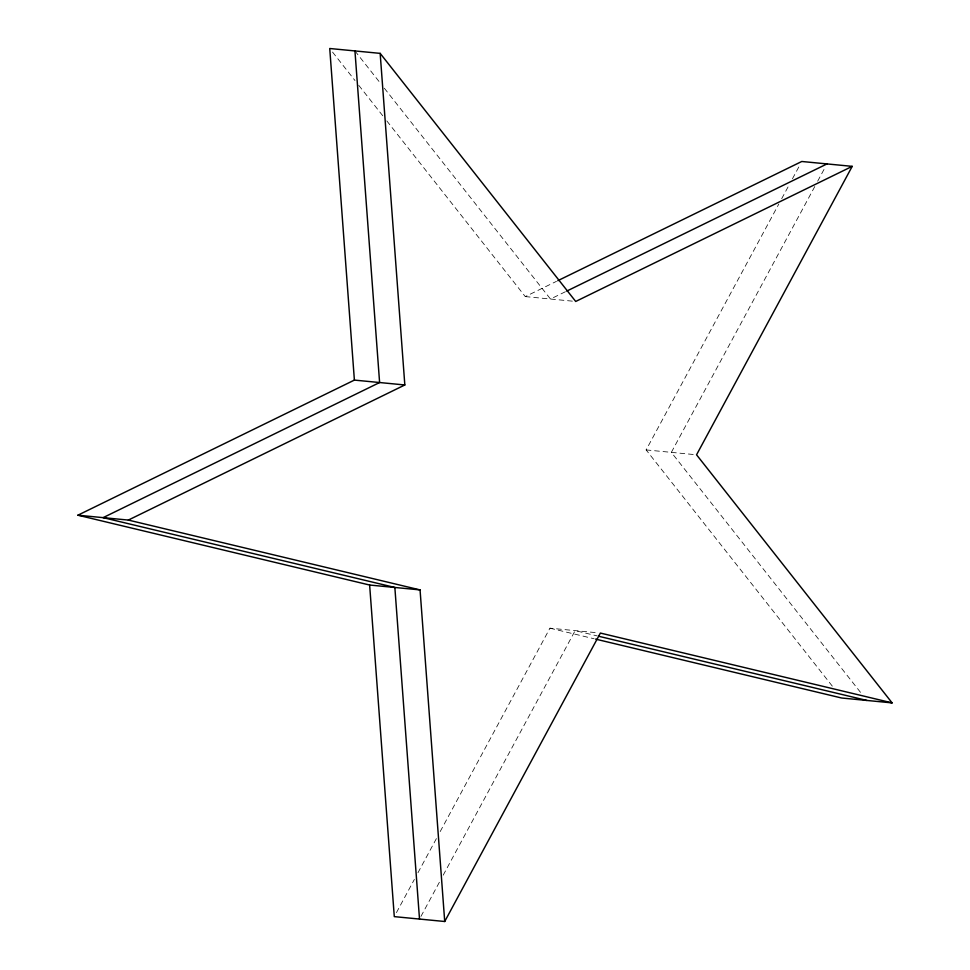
<?xml version="1.0" encoding="UTF-8"?>
<svg xmlns="http://www.w3.org/2000/svg" width="970" height="970" viewBox="0 0 970 970"><rect width="100%" height="100%" fill="white"/><g stroke="black" fill="none" stroke-linecap="round" stroke-linejoin="round"><path stroke-width="0.73" stroke-dasharray="4.85 3.64" d="M396.439 912.637L414.372 879.414M417.961 872.757L436.609 838.201M440.198 831.557L549.942 628.184L597.399 632.779M832.321 686.142L646.129 449.922L778.825 204.015M781.687 198.704L788.865 185.415M792.454 178.771L799.62 165.47M420.944 916.407L440.307 880.518M443.181 875.195L575.149 630.621L597.253 635.92M814.8 186.519L671.349 452.359L861.275 693.332M817.661 181.208L824.839 167.907M386.812 120.91L525.279 296.59L556.453 281.361M565.401 291.74L550.487 299.027L382.083 85.36M525.279 296.59L572.736 301.185M646.129 449.922L695.078 454.651M549.942 628.184L594.137 638.769M354.947 50.937L381.149 84.172M332.54 52.065L354.996 80.546M358.742 85.299L383.065 116.157"/><path stroke-width="1.45" d="M354.389 380.094L329.739 48.5L380.167 53.374L404.829 384.969L354.389 380.094L77.891 515.203L369.631 585.031L394.293 916.626L444.721 921.5L600.369 633.058L892.109 702.886L696.557 454.797L852.206 166.355L801.778 161.481L557.811 280.694M566.759 291.085L826.986 163.918M77.891 515.203L128.331 520.078L404.829 384.969M852.206 166.355L575.707 301.464L380.167 53.374M369.631 585.031L420.058 589.905L444.721 921.5M892.109 702.886L841.669 698.012L595.616 639.121M128.331 520.078L420.058 589.905M598.732 636.271L866.889 700.449M354.947 50.937L379.609 382.532L103.111 517.64L394.851 587.468L419.513 919.063"/></g></svg>
